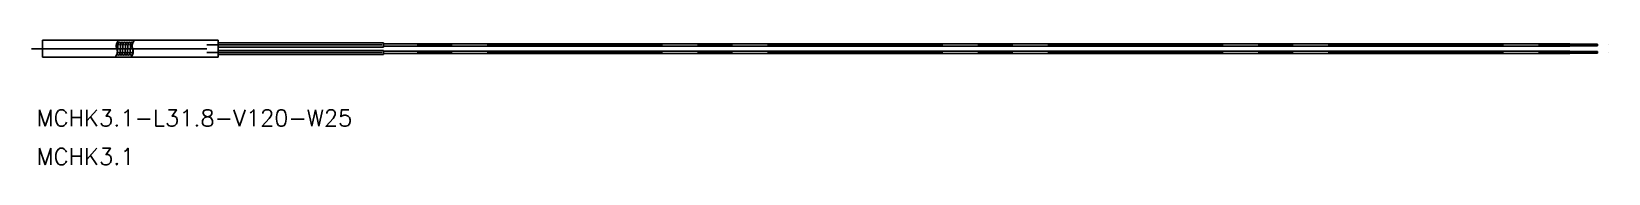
# Model space of a CAD drawing. Extents: x -2 to 284, y -20 to 3.
import ezdxf
from ezdxf.enums import TextEntityAlignment as Align

# ---------------------------------------------------------------- set-up
doc = ezdxf.new("R2010")
doc.units = 0
doc.linetypes.add('CENTER', pattern=[50.8, 31.75, -6.35, 6.35, -6.35])
doc.layers.get('0').update_dxf_attribs({"linetype": 'CONTINUOUS'})
doc.layers.add('CENTER', color=1, linetype='CONTINUOUS')
doc.styles.get("Standard").update_dxf_attribs({"font": 'txt.shx', "height": 3, "bigfont": 'bigfont.shx'})

msp = doc.modelspace()

# ---------------------------------------------------------------- linework, layer by layer
at = {"color": 7, "linetype": 'CONTINUOUS'}
for p, q in [((0, 3.1), (31.8, 3.1)), ((0, 0), (0, 3.1)), ((31.8, 3.1), (31.8, 0)), ((0, 0), (31.8, 0)), ((13.7, 2.5), (13.52, 0.61)), ((14.16, 2.5), (13.98, 0.61)), ((14.62, 2.5), (14.44, 0.61)), ((15.08, 2.5), (14.9, 0.61)), ((15.54, 2.5), (15.36, 0.61)), ((16, 2.5), (15.82, 0.61)), ((16.35, 1.45), (16.27, 0.62)), ((31.8, 2.58), (61.8, 2.58)), ((31.8, 1.85), (61.8, 1.85)), ((31.8, 1.25), (61.8, 1.25)), ((31.8, 0.52), (61.8, 0.52)), ((61.8, 2.58), (61.8, 1.85)), ((61.8, 2.44), (276.8, 2.44)), ((61.8, 1.99), (276.8, 1.99)), ((61.8, 1.25), (61.8, 0.52)), ((61.8, 1.11), (276.8, 1.11)), ((61.8, 0.66), (276.8, 0.66)), ((276.8, 1.99), (276.8, 2.44)), ((276.8, 2.37), (281.8, 2.37)), ((276.8, 2.29), (281.8, 2.29)), ((276.8, 2.22), (281.8, 2.22)), ((276.8, 2.14), (281.8, 2.14)), ((276.8, 2.07), (281.8, 2.07)), ((276.8, 0.66), (276.8, 1.11)), ((276.8, 1.03), (281.8, 1.03)), ((276.8, 0.96), (281.8, 0.96)), ((276.8, 0.88), (281.8, 0.88)), ((276.8, 0.81), (281.8, 0.81)), ((276.8, 0.73), (281.8, 0.73)), ((281.8, 2.37), (281.8, 2.07)), ((281.8, 1.03), (281.8, 0.73))]:
    msp.add_line(p, q, dxfattribs=at)
at = {"color": 3}
for points in [[(13.76, 3.1, 0), (13.75, 3.08, 0), (13.74, 3.07, 0), (13.73, 3.05, 0), (13.72, 3.04, 0), (13.72, 3.02, 0), (13.71, 3.01, 0), (13.7, 2.99, 0), (13.69, 2.97, 0), (13.68, 2.96, 0), (13.67, 2.94, 0), (13.66, 2.93, 0), (13.65, 2.91, 0), (13.64, 2.9, 0), (13.63, 2.88, 0), (13.62, 2.87, 0), (13.61, 2.85, 0), (13.6, 2.83, 0), (13.59, 2.82, 0), (13.58, 2.8, 0), (13.58, 2.79, 0), (13.57, 2.77, 0), (13.56, 2.76, 0), (13.55, 2.74, 0), (13.54, 2.72, 0), (13.53, 2.71, 0), (13.52, 2.69, 0), (13.52, 2.68, 0), (13.51, 2.66, 0), (13.5, 2.65, 0), (13.49, 2.63, 0), (13.49, 2.61, 0), (13.48, 2.6, 0), (13.47, 2.58, 0), (13.46, 2.57, 0), (13.46, 2.55, 0), (13.45, 2.53, 0), (13.44, 2.52, 0), (13.44, 2.5, 0), (13.43, 2.49, 0), (13.42, 2.47, 0), (13.42, 2.45, 0), (13.41, 2.44, 0), (13.41, 2.42, 0), (13.4, 2.41, 0), (13.4, 2.39, 0), (13.39, 2.37, 0), (13.39, 2.36, 0), (13.38, 2.34, 0), (13.38, 2.33, 0), (13.37, 2.31, 0), (13.37, 2.29, 0), (13.37, 2.28, 0), (13.36, 2.26, 0), (13.36, 2.24, 0), (13.36, 2.23, 0), (13.35, 2.21, 0), (13.35, 2.2, 0), (13.35, 2.18, 0), (13.35, 2.16, 0), (13.35, 2.15, 0), (13.34, 2.13, 0), (13.34, 2.11, 0), (13.34, 2.1, 0), (13.34, 2.08, 0), (13.34, 2.06, 0), (13.34, 2.05, 0), (13.34, 2.03, 0), (13.34, 2.01, 0), (13.34, 2, 0), (13.34, 1.98, 0), (13.35, 1.96, 0), (13.35, 1.95, 0), (13.35, 1.93, 0), (13.35, 1.91, 0), (13.35, 1.9, 0), (13.36, 1.88, 0), (13.36, 1.86, 0), (13.36, 1.85, 0), (13.37, 1.83, 0), (13.37, 1.81, 0), (13.37, 1.79, 0), (13.38, 1.78, 0), (13.38, 1.76, 0), (13.38, 1.74, 0), (13.39, 1.73, 0), (13.39, 1.71, 0), (13.4, 1.69, 0), (13.4, 1.68, 0), (13.41, 1.66, 0), (13.41, 1.64, 0), (13.42, 1.62, 0), (13.42, 1.61, 0), (13.42, 1.59, 0), (13.43, 1.57, 0), (13.43, 1.56, 0), (13.44, 1.54, 0), (13.44, 1.52, 0), (13.45, 1.5, 0), (13.45, 1.49, 0), (13.46, 1.47, 0), (13.46, 1.45, 0), (13.47, 1.44, 0), (13.47, 1.42, 0), (13.48, 1.4, 0), (13.48, 1.38, 0), (13.49, 1.37, 0), (13.49, 1.35, 0), (13.5, 1.33, 0), (13.5, 1.32, 0), (13.5, 1.3, 0), (13.51, 1.28, 0), (13.51, 1.27, 0), (13.52, 1.25, 0), (13.52, 1.23, 0), (13.52, 1.22, 0), (13.53, 1.2, 0), (13.53, 1.18, 0), (13.53, 1.16, 0), (13.54, 1.15, 0), (13.54, 1.13, 0), (13.54, 1.11, 0), (13.54, 1.1, 0), (13.55, 1.08, 0), (13.55, 1.06, 0), (13.55, 1.05, 0), (13.55, 1.03, 0), (13.55, 1.01, 0), (13.55, 1, 0), (13.55, 0.98, 0), (13.55, 0.96, 0), (13.55, 0.95, 0), (13.55, 0.93, 0), (13.55, 0.91, 0), (13.55, 0.9, 0), (13.55, 0.88, 0), (13.55, 0.87, 0), (13.54, 0.85, 0), (13.54, 0.83, 0), (13.54, 0.82, 0), (13.54, 0.8, 0), (13.53, 0.78, 0), (13.53, 0.77, 0), (13.53, 0.75, 0), (13.52, 0.74, 0), (13.52, 0.72, 0), (13.51, 0.7, 0), (13.51, 0.69, 0), (13.5, 0.67, 0), (13.5, 0.66, 0), (13.49, 0.64, 0), (13.49, 0.62, 0), (13.48, 0.61, 0), (13.47, 0.59, 0), (13.47, 0.58, 0), (13.46, 0.56, 0), (13.46, 0.54, 0), (13.45, 0.53, 0), (13.44, 0.51, 0), (13.43, 0.5, 0), (13.43, 0.48, 0), (13.42, 0.47, 0), (13.41, 0.45, 0), (13.4, 0.43, 0), (13.4, 0.42, 0), (13.39, 0.4, 0), (13.38, 0.39, 0), (13.37, 0.37, 0), (13.36, 0.36, 0), (13.35, 0.34, 0), (13.35, 0.33, 0), (13.34, 0.31, 0), (13.33, 0.29, 0), (13.32, 0.28, 0), (13.31, 0.26, 0), (13.3, 0.25, 0), (13.29, 0.23, 0), (13.28, 0.22, 0), (13.27, 0.2, 0), (13.26, 0.19, 0), (13.25, 0.17, 0), (13.24, 0.15, 0), (13.23, 0.14, 0), (13.22, 0.12, 0), (13.21, 0.11, 0), (13.2, 0.09, 0), (13.19, 0.08, 0), (13.18, 0.06, 0), (13.17, 0.05, 0), (13.16, 0.03, 0), (13.15, 0.02, 0), (13.14, 0, 0)], [(16.65, 3.1, 0), (16.64, 3.08, 0), (16.63, 3.07, 0), (16.62, 3.05, 0), (16.61, 3.04, 0), (16.6, 3.02, 0), (16.6, 3.01, 0), (16.59, 2.99, 0), (16.58, 2.97, 0), (16.57, 2.96, 0), (16.56, 2.94, 0), (16.55, 2.93, 0), (16.54, 2.91, 0), (16.53, 2.9, 0), (16.52, 2.88, 0), (16.51, 2.87, 0), (16.5, 2.85, 0), (16.49, 2.83, 0), (16.48, 2.82, 0), (16.47, 2.8, 0), (16.47, 2.79, 0), (16.46, 2.77, 0), (16.45, 2.76, 0), (16.44, 2.74, 0), (16.43, 2.72, 0), (16.42, 2.71, 0), (16.41, 2.69, 0), (16.41, 2.68, 0), (16.4, 2.66, 0), (16.39, 2.65, 0), (16.38, 2.63, 0), (16.37, 2.61, 0), (16.37, 2.6, 0), (16.36, 2.58, 0), (16.35, 2.57, 0), (16.35, 2.55, 0), (16.34, 2.53, 0), (16.33, 2.52, 0), (16.33, 2.5, 0), (16.32, 2.49, 0), (16.31, 2.47, 0), (16.31, 2.45, 0), (16.3, 2.44, 0), (16.3, 2.42, 0), (16.29, 2.41, 0), (16.29, 2.39, 0), (16.28, 2.37, 0), (16.28, 2.36, 0), (16.27, 2.34, 0), (16.27, 2.33, 0), (16.26, 2.31, 0), (16.26, 2.29, 0), (16.26, 2.28, 0), (16.25, 2.26, 0), (16.25, 2.24, 0), (16.25, 2.23, 0), (16.24, 2.21, 0), (16.24, 2.2, 0), (16.24, 2.18, 0), (16.24, 2.16, 0), (16.23, 2.15, 0), (16.23, 2.13, 0), (16.23, 2.11, 0), (16.23, 2.1, 0), (16.23, 2.08, 0), (16.23, 2.06, 0), (16.23, 2.05, 0), (16.23, 2.03, 0), (16.23, 2.01, 0), (16.23, 2, 0), (16.23, 1.98, 0), (16.24, 1.96, 0), (16.24, 1.95, 0), (16.24, 1.93, 0), (16.24, 1.91, 0), (16.24, 1.9, 0), (16.25, 1.88, 0), (16.25, 1.86, 0), (16.25, 1.85, 0), (16.26, 1.83, 0), (16.26, 1.81, 0), (16.26, 1.79, 0), (16.27, 1.78, 0), (16.27, 1.76, 0), (16.27, 1.74, 0), (16.28, 1.73, 0), (16.28, 1.71, 0), (16.29, 1.69, 0), (16.29, 1.68, 0), (16.3, 1.66, 0), (16.3, 1.64, 0), (16.3, 1.62, 0), (16.31, 1.61, 0), (16.31, 1.59, 0), (16.32, 1.57, 0), (16.32, 1.56, 0), (16.33, 1.54, 0), (16.33, 1.52, 0), (16.34, 1.5, 0), (16.34, 1.49, 0), (16.35, 1.47, 0), (16.35, 1.45, 0), (16.36, 1.44, 0), (16.36, 1.42, 0), (16.37, 1.4, 0), (16.37, 1.38, 0), (16.38, 1.37, 0), (16.38, 1.35, 0), (16.39, 1.33, 0), (16.39, 1.32, 0), (16.39, 1.3, 0), (16.4, 1.28, 0), (16.4, 1.27, 0), (16.41, 1.25, 0), (16.41, 1.23, 0), (16.41, 1.22, 0), (16.42, 1.2, 0), (16.42, 1.18, 0), (16.42, 1.16, 0), (16.43, 1.15, 0), (16.43, 1.13, 0), (16.43, 1.11, 0), (16.43, 1.1, 0), (16.43, 1.08, 0), (16.44, 1.06, 0), (16.44, 1.05, 0), (16.44, 1.03, 0), (16.44, 1.01, 0), (16.44, 1, 0), (16.44, 0.98, 0), (16.44, 0.96, 0), (16.44, 0.95, 0), (16.44, 0.93, 0), (16.44, 0.91, 0), (16.44, 0.9, 0), (16.44, 0.88, 0), (16.44, 0.87, 0), (16.43, 0.85, 0), (16.43, 0.83, 0), (16.43, 0.82, 0), (16.43, 0.8, 0), (16.42, 0.78, 0), (16.42, 0.77, 0), (16.41, 0.75, 0), (16.41, 0.74, 0), (16.41, 0.72, 0), (16.4, 0.7, 0), (16.4, 0.69, 0), (16.39, 0.67, 0), (16.39, 0.66, 0), (16.38, 0.64, 0), (16.38, 0.62, 0), (16.37, 0.61, 0), (16.36, 0.59, 0), (16.36, 0.58, 0), (16.35, 0.56, 0), (16.35, 0.54, 0), (16.34, 0.53, 0), (16.33, 0.51, 0), (16.32, 0.5, 0), (16.32, 0.48, 0), (16.31, 0.47, 0), (16.3, 0.45, 0), (16.29, 0.43, 0), (16.29, 0.42, 0), (16.28, 0.4, 0), (16.27, 0.39, 0), (16.26, 0.37, 0), (16.25, 0.36, 0), (16.24, 0.34, 0), (16.23, 0.33, 0), (16.23, 0.31, 0), (16.22, 0.29, 0), (16.21, 0.28, 0), (16.2, 0.26, 0), (16.19, 0.25, 0), (16.18, 0.23, 0), (16.17, 0.22, 0), (16.16, 0.2, 0), (16.15, 0.19, 0), (16.14, 0.17, 0), (16.13, 0.15, 0), (16.12, 0.14, 0), (16.11, 0.12, 0), (16.1, 0.11, 0), (16.09, 0.09, 0), (16.08, 0.08, 0), (16.07, 0.06, 0), (16.06, 0.05, 0), (16.05, 0.03, 0), (16.04, 0.02, 0), (16.03, 0, 0)]]:
    msp.add_polyline3d(points, dxfattribs=at)
at = {"color": 7, "linetype": 'CONTINUOUS'}
for centre in [(13.75, 0.61), (13.93, 2.51), (14.21, 0.61), (14.39, 2.51), (14.67, 0.61), (14.85, 2.51), (15.13, 0.61), (15.31, 2.51), (15.59, 0.61), (15.77, 2.51), (16.05, 0.61)]:
    msp.add_circle(centre, 0.229, dxfattribs=at)
for centre, start, end in [((13.48, 2.51), 243.1694, 72.6216), ((13.29, 0.61), 292.8729, 21.1401), ((16.23, 2.51), 41.2805, 277.5362), ((16.5, 0.61), 108.8945, 214.3546)]:
    msp.add_arc(centre, 0.229, start, end, dxfattribs=at)
at = {"layer": 'CENTER', "color": 1, "linetype": 'CENTER'}
for p, q in [((-2, 1.55), (33.8, 1.55)), ((29.8, 2.22), (283.8, 2.22)), ((29.8, 0.88), (283.8, 0.88))]:
    msp.add_line(p, q, dxfattribs=at)

# ---------------------------------------------------------------- texts
at = {"color": 7, "linetype": 'CONTINUOUS'}
for s, p in [('MCHK3.1-L31.8-V120-W25', (-1.08, -11.01)), ('MCHK3.1', (-1.08, -18.01))]:
    msp.add_text(s, height=3, dxfattribs=at).set_placement(p, align=Align.MIDDLE_LEFT)

doc.saveas('drawing.dxf')
